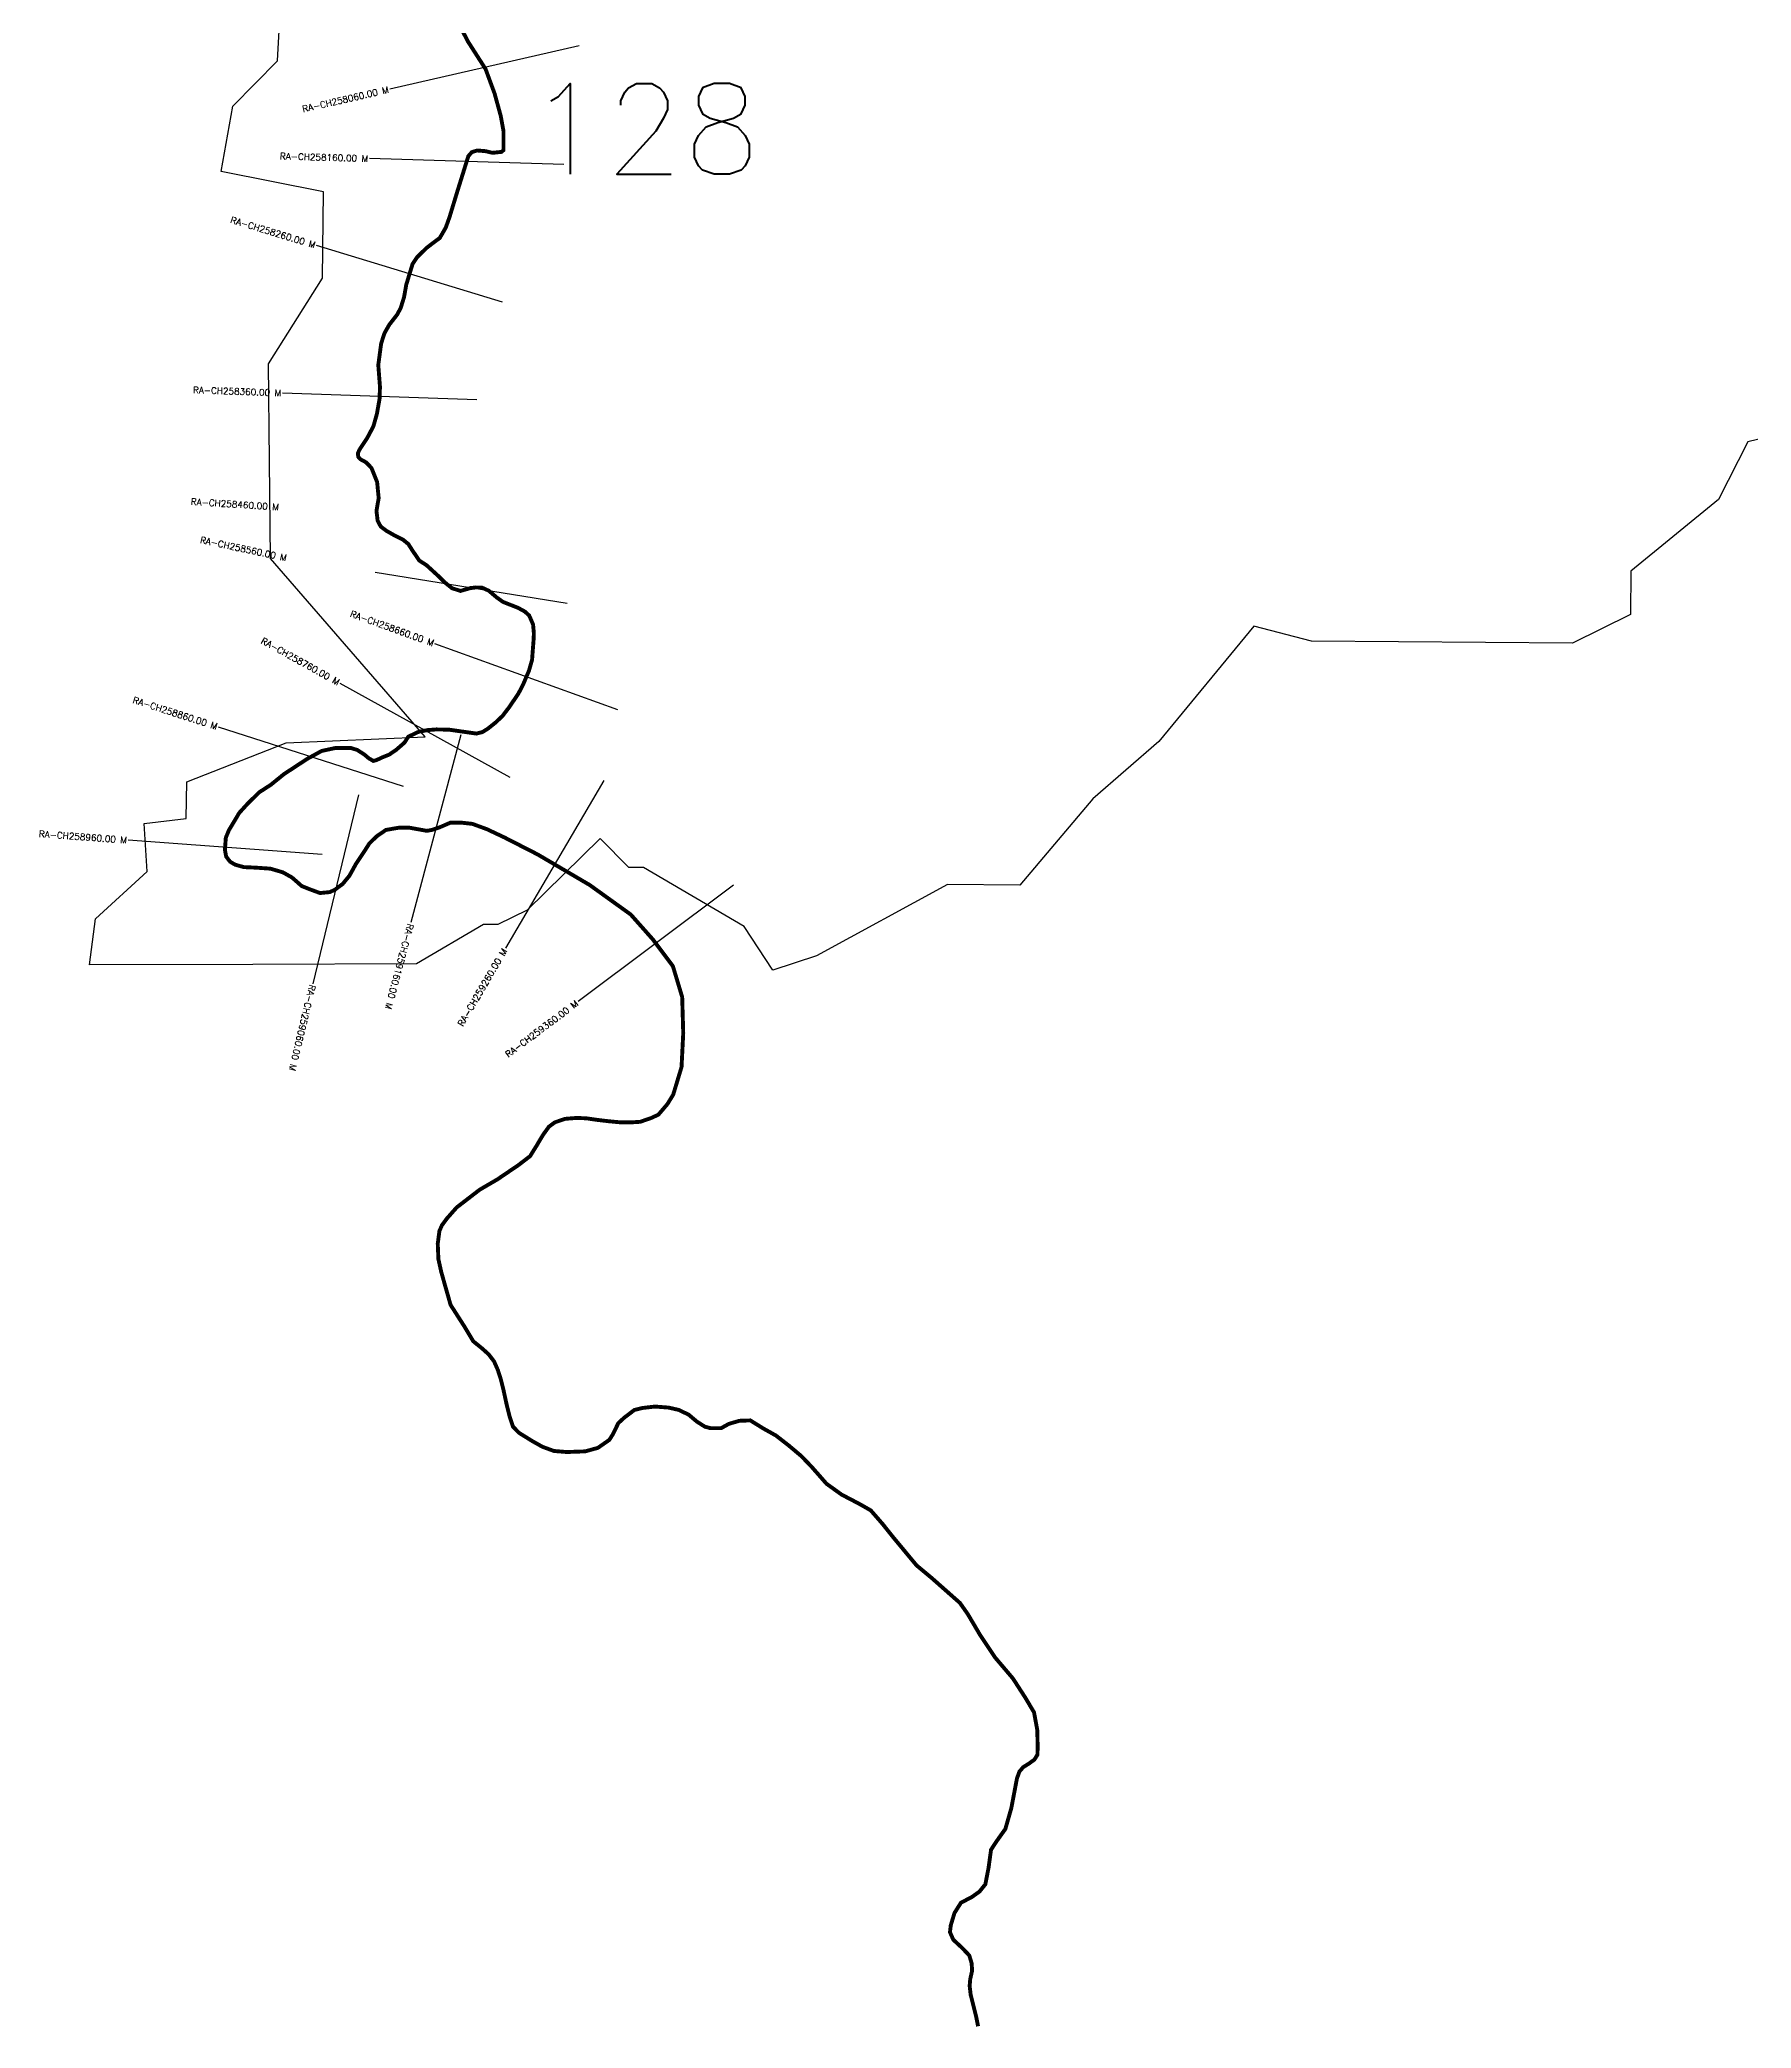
# Model space of a CAD drawing. Header units: metres. Extents: x 278616 to 281394, y 2035177 to 2038321.
# Drawn here: x 278751 to 280072, y 2035177 to 2036712 of the extents above; entities that cross this region are included whole.
import ezdxf
from ezdxf.enums import TextEntityAlignment as Align

# ---------------------------------------------------------------- set-up
doc = ezdxf.new("R2010")
doc.units = ezdxf.units.M
for name, color, linetype in [('CS', 134, 'Continuous'), ('CSMark', 6, 'Continuous'), ('NATURALLY PROTECTED', 3, 'Continuous')]:
    doc.layers.add(name, color=color, linetype=linetype)
doc.styles.get("Standard").update_dxf_attribs({"font": 'simplex.shx'})

msp = doc.modelspace()

# ---------------------------------------------------------------- linework, layer by layer
at = {"color": 6, "flags": 128}
msp.add_lwpolyline([(280159.5, 2036422.9), (280069.9, 2036401.3), (280047.2, 2036356.7), (279979.6, 2036301.3), (279979.3, 2036267.8), (279934.4, 2036245.8), (279733.1, 2036247.4), (279688.4, 2036258.9), (279615, 2036170), (279564.3, 2036125.7), (279507.9, 2036059), (279451.9, 2036059.4), (279350.8, 2036004.3), (279317.2, 2035993.4), (279295.1, 2036027.1), (279217.2, 2036072.5), (279205.9, 2036072.6), (279183.8, 2036095.1), (279127.4, 2036039.6), (279104.9, 2036028.6), (279093.8, 2036028.7), (279042, 2035998.3), (278915.8, 2035997.8), (278789.6, 2035997.4), (278794.2, 2036032.9), (278834.2, 2036069.4), (278831.8, 2036106.5), (278864.4, 2036110.5), (278864.7, 2036138.7), (278941.4, 2036168.9), (279048.9, 2036173.5), (278929.5, 2036311.2), (278927.8, 2036461.5), (278969.5, 2036527.6), (278970.3, 2036594.2), (278891.3, 2036609.9), (278900.4, 2036660.2), (278934.7, 2036695.3), (278936.5, 2036727.9)], dxfattribs=at)
at = {"layer": 'CS'}
for p, q in [((279167.7, 2036707), (279021.5, 2036673.5)), ((279155.8, 2036615.4), (279005.8, 2036619.8)), ((279108.5, 2036509.1), (278965, 2036552.7)), ((279088.6, 2036433.6), (278938.7, 2036438.8)), ((279158.3, 2036276.4), (279010.2, 2036300.3)), ((279197.4, 2036194.2), (279056.3, 2036245.2)), ((279114.3, 2036142), (278983.2, 2036214.7)), ((279032.1, 2036135.1), (278889.3, 2036181)), ((279076.2, 2036175.1), (279037.8, 2036030.1)), ((279186.6, 2036139.7), (279110.7, 2036010.4)), ((278997.2, 2036128.8), (278962.1, 2035982.9)), ((278969.2, 2036082.6), (278819.6, 2036093.6)), ((279286.8, 2036059.1), (279166.8, 2035969.1))]:
    msp.add_line(p, q, dxfattribs=at)
at = {"layer": 'NATURALLY PROTECTED', "const_width": 3, "flags": 128}
msp.add_lwpolyline([(279070.8, 2036731.4), (279081.9, 2036710.1), (279095.4, 2036689), (279102.4, 2036670), (279107.1, 2036652.9), (279109.3, 2036640.8), (279109.3, 2036626.4), (279107.7, 2036625), (279100.8, 2036624.3), (279095.2, 2036625.6), (279088.9, 2036626.1), (279084.8, 2036624.8), (279082.1, 2036621.7), (279073.6, 2036594.4), (279067.6, 2036574.7), (279064.7, 2036566.6), (279060.1, 2036558.6), (279053.8, 2036553.9), (279049.9, 2036550.9), (279042.5, 2036543.7), (279039.1, 2036538.6), (279034.2, 2036522.5), (279032.5, 2036512.9), (279029.9, 2036504.5), (279027.1, 2036499.3), (279021.1, 2036491.6), (279017.3, 2036484.9), (279014.8, 2036477), (279012.6, 2036460.5), (279013.9, 2036443.6), (279013.6, 2036434.4), (279011.5, 2036422.6), (279008.8, 2036413.1), (279003.8, 2036403.7), (279000.6, 2036399), (278997.9, 2036394.8), (278996.9, 2036392.4), (278997.1, 2036389.7), (278998.7, 2036387.8), (279003.1, 2036385.4), (279007.3, 2036381.1), (279011.7, 2036370.2), (279012.9, 2036357.8), (279011.2, 2036347.8), (279012.1, 2036340.3), (279014.5, 2036335.8), (279018.9, 2036332.5), (279025.2, 2036328.9), (279031.5, 2036325.8), (279035.8, 2036322.3), (279038.8, 2036317.6), (279044.2, 2036309.6), (279049.9, 2036305.9), (279059.3, 2036297.3), (279063.8, 2036292.8), (279069.5, 2036288.2), (279076.1, 2036286.1), (279083.7, 2036288.3), (279087.9, 2036288.8), (279092.8, 2036288.6), (279098, 2036286.2), (279104, 2036281.1), (279108.9, 2036277.6), (279114, 2036275.6), (279120.4, 2036273.1), (279125.7, 2036270.2), (279129.1, 2036267.1), (279132.1, 2036260.2), (279132.7, 2036253.3), (279132.5, 2036248.7), (279131.3, 2036232.8), (279128.9, 2036224.5), (279124.5, 2036214.1), (279120.9, 2036207.1), (279113.9, 2036196.7), (279108.5, 2036189.6), (279103.1, 2036184.5), (279097.2, 2036179.8), (279092.9, 2036177.1), (279088.3, 2036176), (279077, 2036177.6), (279067.3, 2036179), (279057.4, 2036179.2), (279050.8, 2036178.7), (279043.8, 2036177.4), (279035.8, 2036173.6), (279032.8, 2036169), (279026.5, 2036163.5), (279021.1, 2036159.8), (279015.2, 2036157.4), (279011.2, 2036155.5), (279008.7, 2036154.9), (279005.3, 2036156.9), (279001.6, 2036160), (278996.4, 2036163.3), (278991.4, 2036164.9), (278979.7, 2036164.9), (278968.9, 2036162.6), (278957.8, 2036156.5), (278939.8, 2036144.7), (278929.7, 2036136.5), (278920.6, 2036130.6), (278911.6, 2036121.7), (278905.3, 2036114.8), (278897.3, 2036101.4), (278894.9, 2036095.6), (278894.2, 2036086.2), (278895.2, 2036081), (278898.2, 2036077.1), (278902.1, 2036074.8), (278908.8, 2036072.9), (278918.1, 2036072.5), (278929.4, 2036071.7), (278938.9, 2036068.9), (278946, 2036064.9), (278953.5, 2036058.3), (278960, 2036055.7), (278967.6, 2036052.9), (278975, 2036053.6), (278978.9, 2036055.3), (278985.1, 2036059.9), (278990.3, 2036066.2), (278995.2, 2036075.1), (279001.4, 2036084.4), (279005.8, 2036091.3), (279011.5, 2036096.8), (279018.5, 2036101.6), (279028.8, 2036103.4), (279036.3, 2036103.4), (279041.8, 2036102.4), (279050.1, 2036100.9), (279053.9, 2036101.6), (279059.9, 2036103.6), (279068.5, 2036107.3), (279076.1, 2036107.3), (279085.2, 2036106.3), (279096.4, 2036102.2), (279109.8, 2036095.9), (279135.6, 2036082.7), (279175.8, 2036059.1), (279207.5, 2036036.3), (279224.7, 2036016.9), (279240, 2035996.5), (279247.2, 2035972.6), (279248, 2035944.7), (279246.7, 2035918.6), (279240.3, 2035897.4), (279235.9, 2035890.1), (279228.8, 2035881.8), (279223.4, 2035879.3), (279214.8, 2035876.3), (279208.4, 2035875.9), (279199.3, 2035875.9), (279189.9, 2035876.8), (279181.5, 2035877.8), (279173.2, 2035879), (279165.7, 2035879.3), (279156.9, 2035878.6), (279148.9, 2035875.9), (279144.3, 2035872.5), (279139.9, 2035866.4), (279134.7, 2035857.7), (279129.8, 2035849.8), (279120.8, 2035842.9), (279104.6, 2035831.9), (279090.9, 2035823.9), (279073.1, 2035810.2), (279065.6, 2035801.7), (279061.7, 2035796.4), (279059.8, 2035792), (279058.5, 2035782.2), (279059, 2035770.3), (279061.2, 2035760.4), (279068.4, 2035735), (279079.2, 2035718.1), (279085.9, 2035706.9), (279092.7, 2035701.4), (279097.9, 2035696.7), (279102, 2035691.3), (279104.9, 2035684.7), (279107.1, 2035677.8), (279109.1, 2035670), (279111.4, 2035659.3), (279114, 2035648.8), (279116.6, 2035641), (279121.1, 2035636.3), (279131.2, 2035630), (279139.4, 2035625.4), (279148.2, 2035622.2), (279158.1, 2035621.4), (279172.3, 2035621.9), (279182.1, 2035624.6), (279191, 2035630.8), (279193.5, 2035634.8), (279197.9, 2035643.7), (279202.2, 2035647.7), (279210.2, 2035653.8), (279216.6, 2035655.4), (279226.1, 2035656.5), (279236.7, 2035655.7), (279244.5, 2035653.9), (279252.1, 2035650.3), (279258.5, 2035644.9), (279264.8, 2035640.9), (279269.1, 2035639.8), (279277.3, 2035639.8), (279283.1, 2035643.1), (279291.3, 2035645.5), (279299.8, 2035645.8), (279309.6, 2035639.7), (279319.6, 2035634.1), (279329.6, 2035626.3), (279339.1, 2035618.3), (279347.1, 2035610), (279358.6, 2035596.9), (279370.3, 2035588.5), (279383.7, 2035581.5), (279392.7, 2035576.4), (279401.7, 2035566.1), (279410.4, 2035555.2), (279428.2, 2035533.8), (279440.2, 2035523.8), (279461.6, 2035504.9), (279467.7, 2035496.2), (279476.9, 2035480.6), (279488.9, 2035462.6), (279502.5, 2035446.6), (279512.3, 2035431.4), (279518.8, 2035420.4), (279521.3, 2035406.8), (279521.6, 2035393.4), (279521.4, 2035387.6), (279519, 2035383.9), (279515, 2035381), (279510.4, 2035378.1), (279507.5, 2035374.7), (279505.6, 2035369.4), (279501.3, 2035346.7), (279496.7, 2035330.5), (279490, 2035321.1), (279485.6, 2035314.4), (279483.7, 2035300.5), (279481.2, 2035287.7), (279476.7, 2035282.1), (279470.8, 2035277.9), (279462.4, 2035273.5), (279457.4, 2035265.6), (279454.5, 2035256), (279453.9, 2035250.7), (279456.5, 2035244.9), (279463.4, 2035238.5), (279468.8, 2035232.8), (279470.6, 2035226.9), (279471, 2035221.1), (279469.5, 2035214.3), (279469.1, 2035209.2), (279469.9, 2035202.3), (279474.1, 2035185.6), (279475.6, 2035178.1)], dxfattribs=at)

# ---------------------------------------------------------------- texts
at = {"insert": (279127.8, 2036677.7), "char_height": 70, "attachment_point": 1}
msp.add_mtext_dynamic_manual_height_columns('128', width=95.172, gutter_width=1, heights=[0], dxfattribs=at)
at = {"layer": 'CSMark'}
for s, rotation, p in [('RA-CH258060.00 M', 12.9145, (279020.5, 2036673.2)), ('RA-CH258160.00 M', 358.3436, (279004.8, 2036619.8)), ('RA-CH258260.00 M', 343.125, (278964, 2036553)), ('RA-CH258360.00 M', 357.9814, (278937.7, 2036438.9)), ('RA-CH258460.00 M', 356.3465, (278935.9, 2036350.8)), ('RA-CH258660.00 M', 340.112, (279055.4, 2036245.6)), ('RA-CH258760.00 M', 330.9926, (278982.3, 2036215.2)), ('RA-CH258860.00 M', 342.1664, (278888.3, 2036181.3)), ('RA-CH258960.00 M', 355.7901, (278818.6, 2036093.7)), ('RA-CH259260.00 M', 59.6132, (279110.2, 2036009.5)), ('RA-CH259360.00 M', 36.8834, (279166, 2035968.5))]:
    msp.add_text(s, height=5, rotation=rotation, dxfattribs=at).set_placement(p, align=Align.MIDDLE_RIGHT)
for s, rotation, p in [('RA-CH258560.00 M', 347.9737, (278875.2, 2036325.7)), ('RA-CH259160.00 M', 255.1721, (279037.6, 2036029.1)), ('RA-CH259060.00 M', 256.4972, (278961.9, 2035982))]:
    msp.add_text(s, height=5, rotation=rotation, dxfattribs=at).set_placement(p, align=Align.MIDDLE_LEFT)

doc.saveas('drawing.dxf')
